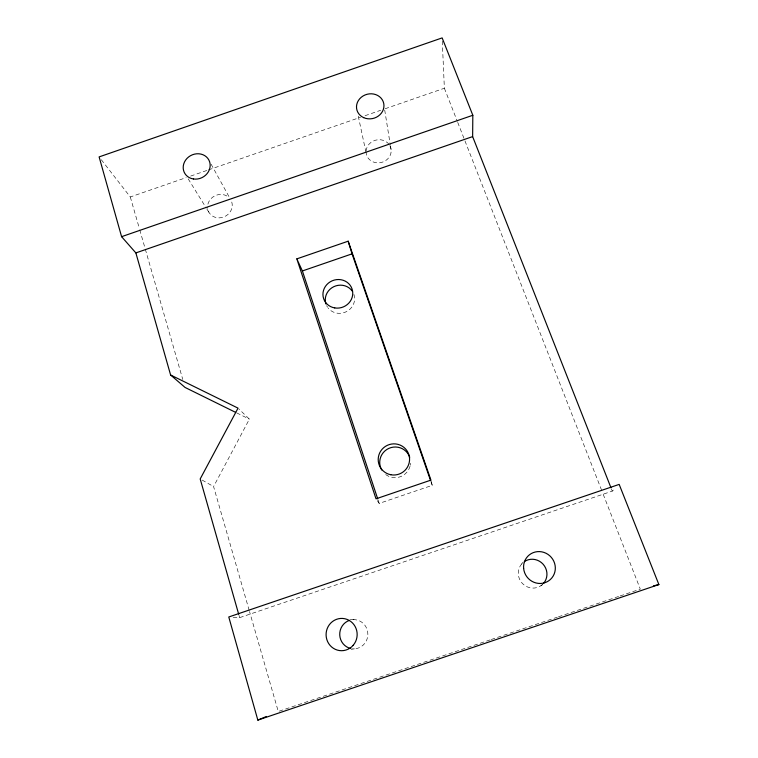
<?xml version="1.0" encoding="UTF-8"?>
<svg xmlns="http://www.w3.org/2000/svg" width="758" height="758" viewBox="0 0 758 758"><rect width="100%" height="100%" fill="white"/><g stroke="black" fill="none" stroke-linecap="round" stroke-linejoin="round"><path stroke-width="0.57" stroke-dasharray="3.79 2.84" d="M249.192 610.389L213.585 486.57L249.382 419.146L238.836 408.922M521.58 564.066L522.992 562.284M233.123 617.239L239.661 617.637L612.284 491.118L615.344 488.133M540.918 585.716L542.861 584.503M101.288 159.701L130.3 196.966L186.184 177.618M190.656 176.074L207.417 170.266M208.535 169.887L360.543 117.263M365.015 115.709L380.668 110.298M385.13 108.745L444.368 88.241L442.198 39.075M377.294 500.65L379.208 503.407L432.231 485.347L431.188 481.159M490.104 639.894L278.271 711.487L249.515 611.526M491.231 639.515L557.357 617.164M558.475 616.785L619.002 596.328M620.12 595.949L640.302 589.127L602.402 492.255M351.2 649.331L354.507 648.82M350.243 619.295L356.696 619.949M236.733 412.911L249.382 419.146M202.102 480.051L213.585 486.57M188.173 178.831L206.185 207.91M206.811 208.914L209.293 212.932M211.094 164.154L229.892 198.274M611.422 488.91L612.284 491.118M444.368 88.241L457.292 121.261M457.718 122.37L601.975 491.156M431.065 481.993L432.231 485.347M378.09 500.034L379.208 503.407M130.3 196.966L139.425 228.717M139.756 229.854L144.968 247.989M145.299 249.126L182.792 379.512M239.007 615.363L239.661 617.637M358.259 116.163L366.076 152.746M384.694 109.976L390.266 144.664M390.455 145.82L391.194 150.444M542.377 584.57A14.639 14.137 50.3 0 1 521.788 582.76A14.639 14.137 50.3 0 1 523.57 562.152M353.91 294.398A14.781 13.985 -21.3 0 1 346.652 311.547A14.781 13.985 -21.3 0 1 328.129 308.013M327.589 307.274A14.781 13.985 -21.3 0 1 326.66 305.692M353.048 619.665A14.601 14.061 -88.7 0 1 367.857 634.418A14.601 14.061 -88.7 0 1 352.659 648.801M389.858 145.631A12.63 11.522 -14.3 0 1 381.672 162.401A12.63 11.522 -14.3 0 1 366.067 152.074M366.086 151.06A12.63 11.522 -14.3 0 1 375.58 140.173A12.63 11.522 -14.3 0 1 389.328 144.769M231.758 202.007A12.592 11.484 -27.6 0 1 221.753 217.574A12.592 11.484 -27.6 0 1 207.531 207.237M207.9 204.177A12.592 11.484 -27.6 0 1 228.442 197.08M410.542 463.214A15.463 15.302 -25.5 0 1 410.277 465.213M410.05 466.189A15.463 15.302 -25.5 0 1 384.884 473.864"/><path stroke-width="1.14" d="M610.986 487.811L472.641 136.601L472.821 115.273L442.141 37.9L99.118 156.906L121.593 236.676L135.862 252.907L170.607 374.992L185.075 387.452L235.681 412.39M257.834 720.1L658.882 584.56L619.172 484.4L228.774 616.984L257.834 720.1L266.437 716.471M121.593 236.676L472.821 115.273M135.862 252.907L472.641 136.601M296.823 258.876L348.168 241.196L430.932 480.117L376.015 498.821L296.823 258.876L302.385 270.957L377.721 498.916M302.385 270.957L352.063 253.854L348.168 241.196M653.415 585.906L658.882 584.56M170.607 374.992L238.031 408.136L200.188 478.961L238.685 614.226M352.063 253.854L430.677 480.875M524.318 561.612A14.639 14.137 50.3 0 1 543.116 564.217A14.639 14.137 50.3 0 1 543.675 583.243M325.959 304.005A14.781 13.985 -21.3 0 1 333.681 286.742A14.781 13.985 -21.3 0 1 352.262 291.138M350.84 648.526A14.601 14.061 -88.7 0 1 339.745 635.014A14.601 14.061 -88.7 0 1 349.447 620.366M381.719 470.007A15.463 15.302 -25.5 0 1 388.826 448.395A15.463 15.302 -25.5 0 1 409.756 457.282M523.645 568.5A16.202 15.624 48.5 0 0 548.678 580.836A16.202 15.624 48.5 0 0 546.035 553.264A16.202 15.624 48.5 0 0 523.645 568.5M334.742 307.919A15.018 14.194 -21.3 0 0 352.034 288.883A15.018 14.194 -21.3 0 0 326.774 284.657A15.018 14.194 -21.3 0 0 334.742 307.919M353.162 645.323A16.155 15.539 -86.6 0 0 344.871 618.746A16.155 15.539 -86.6 0 0 326.84 639.6A16.155 15.539 -86.6 0 0 353.162 645.323M390.825 474.745A15.729 15.558 -25.3 0 0 408.751 454.307A15.729 15.558 -25.3 0 0 382.089 449.257A15.729 15.558 -25.3 0 0 390.825 474.745M363.688 117.651A13.815 12.45 -14.6 0 0 383.955 105.353A13.815 12.45 -14.6 0 0 363.025 96.001A13.815 12.45 -14.6 0 0 363.688 117.651M193.423 178.973A13.777 12.393 -27.3 0 0 209.653 161.899A13.777 12.393 -27.3 0 0 186.98 158.431A13.777 12.393 -27.3 0 0 193.423 178.973"/></g></svg>
